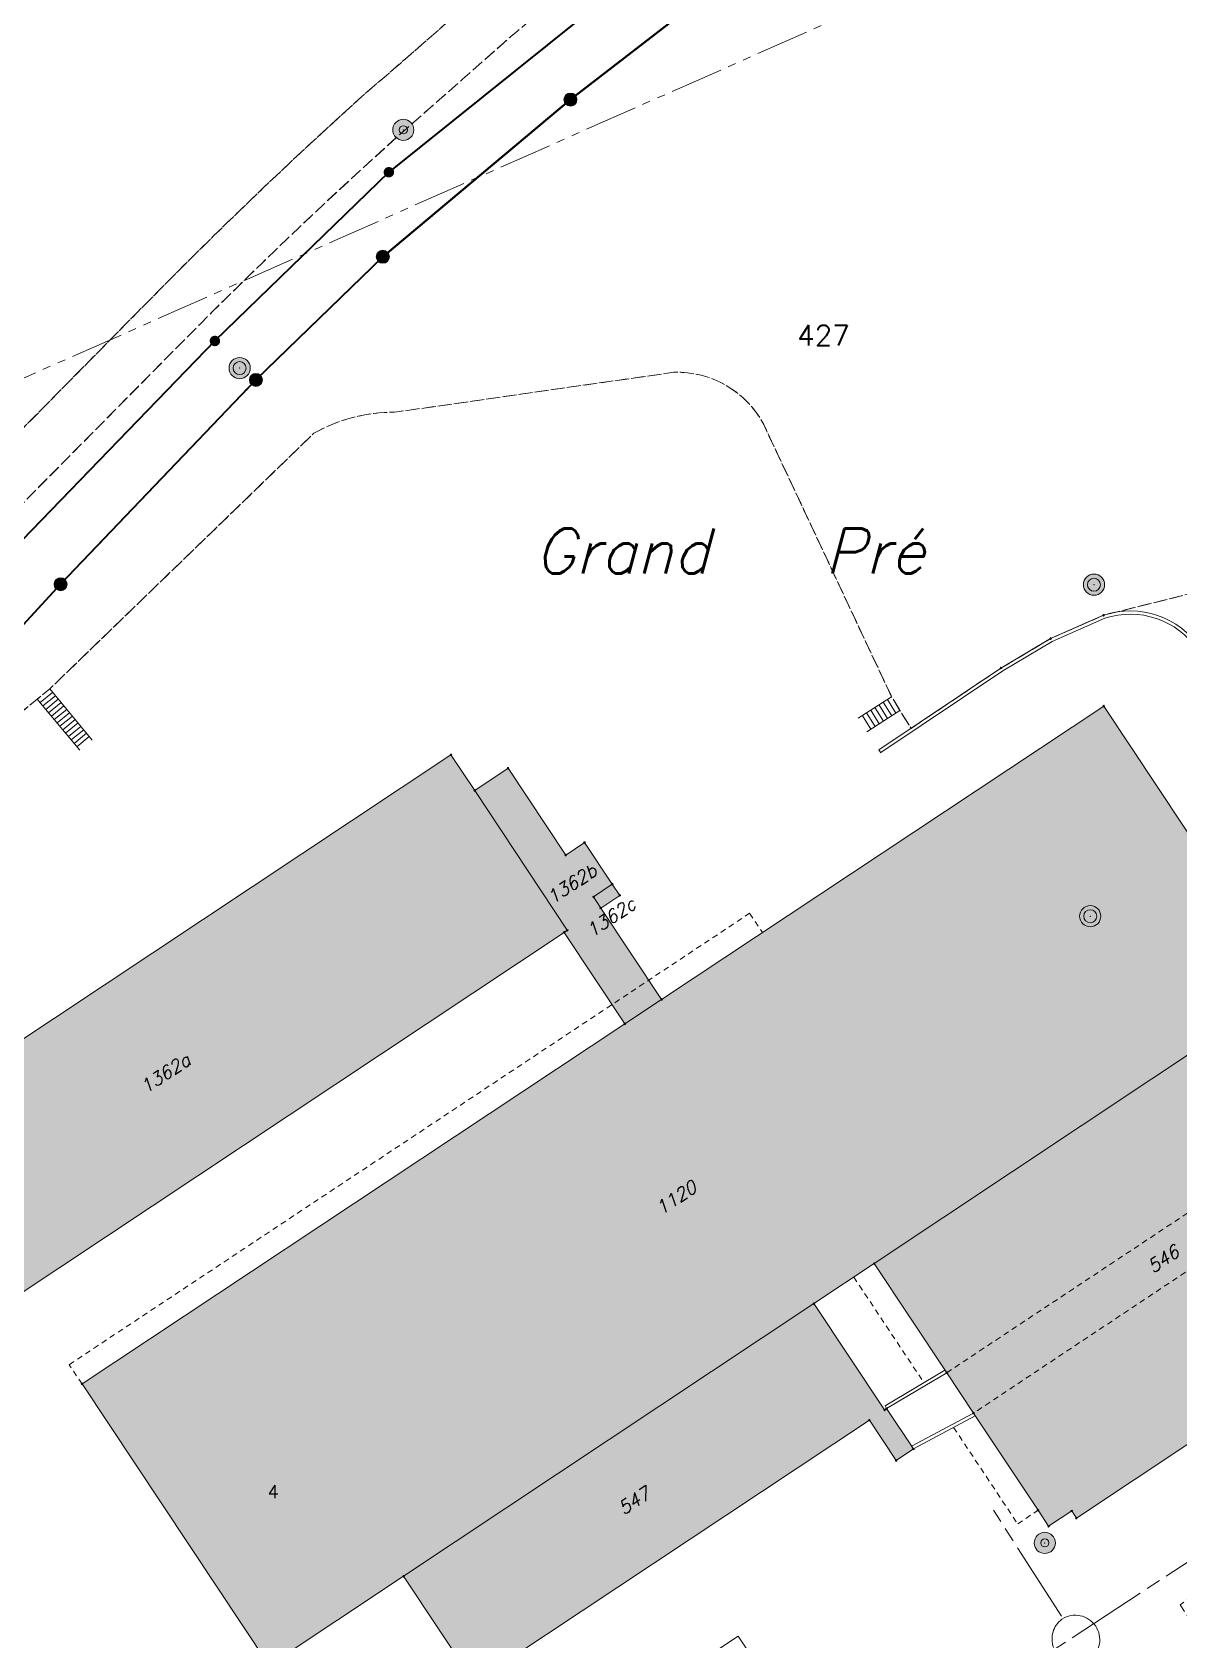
# Model space of a CAD drawing. Header units: metres. Extents: x 2513914 to 2544706, y 1140005 to 1171926.
# Drawn here: x 2515246.6 to 2515387.4, y 1146423.7 to 1146621.1 of the extents above; entities that cross this region are included whole.
import ezdxf
from ezdxf.enums import TextEntityAlignment as Align

# ---------------------------------------------------------------- set-up
doc = ezdxf.new("R2010")
doc.units = ezdxf.units.M
for name, pattern in [('MO_I', [2, 1.5, -0.5]), ('MO_J', [1.2, 0.7, -0.5]), ('MO_L', [13.8, 10, -1, 1.8, -1]), ('MO_M', [11.5, 6.5, -1, 1, -1, 1, -1])]:
    doc.linetypes.add(name, pattern=pattern)
for name, color, linetype, lineweight in [('MO_AD_NO_POLICE', 7, 'Continuous', 20), ('MO_BF', 7, 'Continuous', 40), ('MO_BF_IMMEUBLE', 7, 'Continuous', 40), ('MO_BF_NUMERO', 7, 'Continuous', 40), ('MO_BF_PTS', 7, 'Continuous', 20), ('MO_CS_BAT', 7, 'Continuous', 20), ('MO_CS_BAT_DES', 7, 'Continuous', 20), ('MO_CS_BAT_NUM', 7, 'Continuous', 20), ('MO_CS_PTS', 7, 'Continuous', 20), ('MO_CS_RD_ROUTE', 7, 'MO_I', 20), ('MO_CS_SV_CHAMP', 7, 'MO_I', 20), ('MO_CS_SV_JARDIN', 7, 'MO_I', 20), ('MO_NO_LIEU_DIT', 7, 'Continuous', 40), ('MO_OD_PTS', 7, 'Continuous', 20), ('MO_ODL_BAT_DETAIL', 7, 'MO_J', 20), ('MO_ODL_DIVERS_AV', 7, 'Continuous', 20), ('MO_ODL_ESCALIER', 7, 'Continuous', 20), ('MO_ODL_LIGNEHT', 7, 'MO_M', 20), ('MO_ODL_MUR', 7, 'Continuous', 20), ('MO_ODL_VOIEFERREE', 7, 'MO_L', 20), ('MO_ODS_BATS_DES', 7, 'Continuous', 20), ('MO_ODS_BATS_NUM', 7, 'Continuous', 20), ('MO_ODS_BATSOUT', 7, 'Continuous', 20), ('MO_PFP3', 7, 'Continuous', 20)]:
    doc.layers.add(name, color=color, linetype=linetype, lineweight=lineweight)
for name, color, linetype, lineweight, true_color in [('MO_BF_PTS_CA', 7, 'Continuous', 18, 0xffffff), ('MO_CS_BAT_HACH', 7, 'Continuous', 20, 0xa0a0a0), ('MO_ODS_BATSOUT_HACH', 7, 'Continuous', 20, 0xe1e1e1), ('MO_PFP3_CA', 7, 'Continuous', 18, 0xffffff)]:
    doc.layers.add(name, color=color, linetype=linetype, lineweight=lineweight, true_color=true_color)
doc.styles.get("Standard").update_dxf_attribs({"font": 'simplex.shx'})

# ---------------------------------------------------------------- blocks, each defined once
blk = doc.blocks.new('AD')
at = {"layer": 'MO_AD_NO_POLICE'}
blk.add_attdef('NUMERO', text='', height=0.0016, dxfattribs=at).set_placement((0, 0), align=Align.MIDDLE_CENTER)
blk = doc.blocks.new('B_CS_BAT')
at = {"layer": 'MO_CS_BAT_DES', "oblique": 15, "flags": 1}
blk.add_attdef('DESIGNATION', text='', height=0.0016, dxfattribs=at).set_placement((0.00143, -0.00113), align=Align.MIDDLE_CENTER)
at = {"layer": 'MO_CS_BAT_NUM', "oblique": 15}
blk.add_attdef('NUMERO', text='', height=0.0016, dxfattribs=at).set_placement((0.00143, 0.00088), align=Align.MIDDLE_CENTER)
blk = doc.blocks.new('B_NO_LIEUDIT')
at = {"layer": 'MO_NO_LIEU_DIT', "oblique": 15}
blk.add_attdef('NOM', text='', height=0.0055, dxfattribs=at).set_placement((0, -0.00184), align=Align.BOTTOM_LEFT)
at = {"layer": 'MO_NO_LIEU_DIT', "oblique": 15, "flags": 1}
blk.add_attdef('NOMOBJET_DE', text='', height=0.0018, dxfattribs=at).set_placement((0, -0.00461), align=Align.MIDDLE_CENTER)
blk = doc.blocks.new('B_ODL_BAT')
at = {"layer": 'MO_ODS_BATS_DES', "oblique": 15, "flags": 1}
blk.add_attdef('DESIGNATION', text='', height=0.0016, dxfattribs=at).set_placement((0, -0.00201), align=Align.MIDDLE_CENTER)
at = {"layer": 'MO_ODS_BATS_NUM', "oblique": 15}
blk.add_attdef('NUMERO', text='', height=0.0016, dxfattribs=at).set_placement((0, 0), align=Align.MIDDLE_CENTER)
blk = doc.blocks.new('IMMEUBLE_NUM')
at = {"layer": 'MO_BF_IMMEUBLE', "flags": 1}
blk.add_attdef('IDENTDN', (-0.00003, 0.00289), '', height=0.0025, dxfattribs=at)
at = {"layer": 'MO_BF_NUMERO'}
blk.add_attdef('NUMERO', (-0.00003, -0.00011), '', height=0.0025, dxfattribs=at)
blk = doc.blocks.new('PFP3_BORNE')
at = {"layer": 'MO_PFP3_CA'}
h = blk.add_hatch(color=256, dxfattribs=at)
edge = h.paths.add_edge_path()
edge.add_arc((0, 0), 0.0013, 0, 360)
at = {"layer": 'MO_BF_PTS'}
blk.add_point((0, 0), dxfattribs=at)
at = {"layer": 'MO_PFP3', "linetype": 'Continuous'}
for radius in [0.0013, 0.0008]:
    blk.add_circle((0, 0), radius, dxfattribs=at)
blk = doc.blocks.new('PFP3_CHEVILLE')
at = {"layer": 'MO_PFP3_CA'}
h = blk.add_hatch(color=256, dxfattribs=at)
edge = h.paths.add_edge_path()
edge.add_arc((0, 0), 0.0013, 0, 360)
at = {"layer": 'MO_PFP3', "linetype": 'Continuous'}
for radius in [0.0013, 0.0005]:
    blk.add_circle((0, 0), radius, dxfattribs=at)
blk.add_point((0, 0), dxfattribs=at)
at = {"layer": 'MO_PFP3_CA'}
blk.add_circle((0, 0), 0.0005, dxfattribs=at)
blk = doc.blocks.new('PTS_BF_BORNE')
at = {"layer": 'MO_BF_PTS_CA'}
h = blk.add_hatch(color=256, dxfattribs=at)
edge = h.paths.add_edge_path()
edge.add_arc((0, 0), 0.0008, 0, 360)
at = {"layer": 'MO_BF_PTS', "linetype": 'Continuous'}
blk.add_circle((0, 0), 0.0008, dxfattribs=at)
blk.add_point((0, 0), dxfattribs=at)
blk = doc.blocks.new('PTS_BF_NON_MATE_DEFINI')
at = {"layer": 'MO_BF_PTS_CA'}
h = blk.add_hatch(color=256, dxfattribs=at)
edge = h.paths.add_edge_path()
edge.add_arc((0, 0), 0.00065, 0, 360)
at = {"layer": 'MO_BF_PTS', "linetype": 'Continuous'}
for radius in [0.00015, 0.0001, 0.00005]:
    blk.add_circle((0, 0), radius, dxfattribs=at)
blk.add_point((0, 0), dxfattribs=at)
blk = doc.blocks.new('PTS_CS')
at = {"layer": 'MO_CS_PTS', "linetype": 'Continuous'}
blk.add_circle((0, 0), 0.0001, dxfattribs=at)
at = {"layer": 'MO_CS_PTS'}
blk.add_point((0, 0), dxfattribs=at)
blk = doc.blocks.new('PTS_OD')
at = {"layer": 'MO_OD_PTS', "linetype": 'Continuous'}
blk.add_circle((0, 0), 0.0001, dxfattribs=at)
at = {"layer": 'MO_OD_PTS'}
blk.add_point((0, 0), dxfattribs=at)

msp = doc.modelspace()

# ---------------------------------------------------------------- hatches: boundary and pattern name
at = {"layer": 'MO_CS_BAT_HACH'}
for points in [[(2515323.89, 1146502.35), (2515378.18, 1146538.36), (2515401.05, 1146503.88), (2515349.99, 1146469.92), (2515342.6, 1146465.01), (2515292.21, 1146431.54), (2515275.69, 1146420.57), (2515252.73, 1146455.14), (2515319.37, 1146499.35)], [(2515311.91, 1146510.58), (2515233.12, 1146458.28), (2515218.82, 1146479.81), (2515298.03, 1146532.38), (2515300.94, 1146528.01), (2515312.31, 1146510.84)], [(2515319.37, 1146499.35), (2515311.91, 1146510.58), (2515312.31, 1146510.84), (2515300.94, 1146528.01), (2515305.03, 1146530.74), (2515312.12, 1146520.07), (2515314.43, 1146521.61), (2515317.84, 1146516.51), (2515315.54, 1146514.93), (2515316.42, 1146513.57), (2515323.89, 1146502.35)], [(2515362.19, 1146451.56), (2515370.11, 1146439.63), (2515371.41, 1146437.67), (2515374.24, 1146439.55), (2515374.82, 1146438.67), (2515403.04, 1146457.4), (2515413.46, 1146464.33), (2515426.7, 1146473.11), (2515417.78, 1146486.51), (2515414.13, 1146484.08), (2515413.18, 1146485.46), (2515410, 1146490.4), (2515409.06, 1146491.82), (2515412.7, 1146494.24), (2515405.95, 1146504.42), (2515403.09, 1146502.6), (2515402.56, 1146503.44), (2515401.68, 1146502.88), (2515401.05, 1146503.88), (2515349.99, 1146469.92), (2515358.9, 1146456.52)], [(2515342.6, 1146465.01), (2515351.27, 1146451.95), (2515351.52, 1146452.11), (2515354.81, 1146447.16), (2515352.69, 1146445.75), (2515349.4, 1146450.7), (2515300.89, 1146418.48), (2515292.21, 1146431.54)]]:
    msp.add_hatch(color=256, dxfattribs=at).paths.add_polyline_path(points)
at = {"layer": 'MO_ODS_BATSOUT_HACH'}
msp.add_hatch(color=256, dxfattribs=at).paths.add_polyline_path([(2515315.54, 1146514.93), (2515316.42, 1146513.57), (2515318.76, 1146515.13), (2515317.84, 1146516.51)])

# ---------------------------------------------------------------- linework, layer by layer
at = {"layer": 'MO_BF', "flags": 128}
for points in [[(2515206.78, 1146675.27), (2515353.27, 1146651.11), (2515321.43, 1146628.83), (2515290.4, 1146603.91), (2515269.04, 1146583.19), (2515234.66, 1146547.69)], [(2515321.43, 1146628.83), (2515290.4, 1146603.91), (2515269.04, 1146583.19), (2515234.66, 1146547.69)], [(2515230.8, 1146532.39), (2515250.09, 1146553.32), (2515274.08, 1146578.4), (2515289.66, 1146593.53), (2515312.7, 1146612.83), (2515330.63, 1146626.7)], [(2515330.63, 1146626.7), (2515312.7, 1146612.83), (2515289.66, 1146593.53), (2515274.08, 1146578.4), (2515250.09, 1146553.32), (2515230.8, 1146532.39)]]:
    msp.add_lwpolyline(points, dxfattribs=at)
at = {"layer": 'MO_CS_BAT', "flags": 128}
for points in [[(2515323.89, 1146502.35), (2515378.18, 1146538.36), (2515401.05, 1146503.88), (2515349.99, 1146469.92), (2515342.6, 1146465.01), (2515292.21, 1146431.54), (2515275.69, 1146420.57), (2515252.73, 1146455.14), (2515319.37, 1146499.35)], [(2515311.91, 1146510.58), (2515233.12, 1146458.28), (2515218.82, 1146479.81), (2515298.03, 1146532.38), (2515300.94, 1146528.01), (2515312.31, 1146510.84)], [(2515319.37, 1146499.35), (2515311.91, 1146510.58), (2515312.31, 1146510.84), (2515300.94, 1146528.01), (2515305.03, 1146530.74), (2515312.12, 1146520.07), (2515314.43, 1146521.61), (2515317.84, 1146516.51), (2515315.54, 1146514.93), (2515316.42, 1146513.57), (2515323.89, 1146502.35)], [(2515362.19, 1146451.56), (2515370.11, 1146439.63), (2515371.41, 1146437.67), (2515374.24, 1146439.55), (2515374.82, 1146438.67), (2515403.04, 1146457.4), (2515413.46, 1146464.33), (2515426.7, 1146473.11), (2515417.78, 1146486.51), (2515414.13, 1146484.08), (2515413.18, 1146485.46), (2515410, 1146490.4), (2515409.06, 1146491.82), (2515412.7, 1146494.24), (2515405.95, 1146504.42), (2515403.09, 1146502.6), (2515402.56, 1146503.44), (2515401.68, 1146502.88), (2515401.05, 1146503.88), (2515349.99, 1146469.92), (2515358.9, 1146456.52)], [(2515342.6, 1146465.01), (2515351.27, 1146451.95), (2515351.52, 1146452.11), (2515354.81, 1146447.16), (2515352.69, 1146445.75), (2515349.4, 1146450.7), (2515300.89, 1146418.48), (2515292.21, 1146431.54)]]:
    msp.add_lwpolyline(points, close=True, dxfattribs=at)
at = {"layer": 'MO_CS_RD_ROUTE', "flags": 128}
for points in [[(2515312.38, 1146657.85, 0.005108), (2515217.86, 1146618.39, 0.004601), (2515177.19, 1146600.62, 0.002663), (2515136.71, 1146582.41, 0.00308), (2515102.82, 1146566.76, 0.004973), (2515095.98, 1146563.55), (2515083.74, 1146557.72, -0.000222), (2515069.15, 1146550.63, 0.007637), (2514994.94, 1146512.86), (2514996.17, 1146525.24, -0.007412), (2515063.6, 1146559.55, 0.001297), (2515077.88, 1146566.49), (2515090.1, 1146572.33), (2515098.2, 1146576.15, -0.002132), (2515133.06, 1146592.25, 0.001288), (2515173.61, 1146610.45, -0.003223), (2515214.34, 1146628.24, -0.004479), (2515292.31, 1146661.16)], [(2515183.87, 1146413.99), (2515186.21, 1146410.45), (2515194.56, 1146410.82), (2515185.76, 1146423.99), (2515179.04, 1146434.02), (2515173.23, 1146443.57), (2515169.46, 1146451.39, -0.111096), (2515166.53, 1146470.66, -0.041744), (2515167.48, 1146476.25, -0.092018), (2515172.1, 1146486.96, 0.001658), (2515175.79, 1146491.73), (2515192.53, 1146508.95), (2515200.52, 1146516.98), (2515232.58, 1146550.24), (2515267.3, 1146585.35, -0.013154), (2515291.8, 1146608.59, 0.001643), (2515305.37, 1146620.56, -0.000198), (2515319.28, 1146632.12, -0.01582), (2515346.45, 1146652.23), (2515337.11, 1146653.77, 0.01846), (2515315.62, 1146637.56, -0.022529), (2515301.39, 1146625.73, -0.006437), (2515287.47, 1146613.54, 0.014095), (2515262.91, 1146590.14), (2515228, 1146554.76), (2515184.66, 1146510.4), (2515174.41, 1146499.84, -0.069223), (2515164.15, 1146491.61, -0.094619), (2515158.59, 1146489.16, -0.071769), (2515152.75, 1146488.11, -0.21396), (2515142.79, 1146490.73), (2515127.03, 1146514.14), (2515119.63, 1146525.25), (2515099.91, 1146554.71), (2515090.92, 1146550.03), (2515099.32, 1146537.46, -0.064429), (2515094.77, 1146530.25, -0.033094), (2515091.27, 1146526.8, -0.082328), (2515085.63, 1146523.43, 0.002596), (2515079.54, 1146520.94), (2515066.16, 1146516.38), (2514992.71, 1146490.44), (2514991.97, 1146482.97), (2515044.05, 1146501.56), (2515056.6, 1146505.92), (2515060.97, 1146507.43), (2515085.53, 1146516.01, -0.10709), (2515088.48, 1146516.63, -0.099005), (2515097.51, 1146516.78, -0.060303), (2515102.65, 1146515.55, -0.072468), (2515114.15, 1146509.82, -0.062236), (2515122.89, 1146501.56), (2515128.86, 1146493.45), (2515161.58, 1146446.35), (2515163.86, 1146443.07)]]:
    msp.add_lwpolyline(points, format="xyb", close=True, dxfattribs=at)
msp.add_lwpolyline([(2515363.24, 1146649.47), (2515330.63, 1146626.7), (2515312.7, 1146612.83), (2515289.66, 1146593.53), (2515274.08, 1146578.4), (2515250.09, 1146553.32), (2515230.8, 1146532.39), (2515193.26, 1146490.02), (2515187.54, 1146481.53), (2515183.95, 1146471.95), (2515183.82, 1146461.77), (2515185.81, 1146454.44), (2515203.67, 1146424.85), (2515197.22, 1146418.52), (2515196.49, 1146410.9), (2515190.15, 1146420.39), (2515188.48, 1146422.88), (2515180.68, 1146434.51), (2515184.01, 1146436.85), (2515181.71, 1146440.08), (2515179.4, 1146438.62), (2515173.48, 1146451.33), (2515171.33, 1146461.07), (2515172.09, 1146470.99), (2515173.66, 1146478.35), (2515180.53, 1146488.73), (2515196.29, 1146505.82), (2515234.66, 1146547.69), (2515269.04, 1146583.19), (2515290.4, 1146603.91), (2515321.43, 1146628.83), (2515353.27, 1146651.11)], close=True, dxfattribs=at)
at = {"layer": 'MO_CS_SV_CHAMP', "flags": 128}
for points in [[(2515436.68, 1146678.91), (2515427.92, 1146680.89), (2515418.98, 1146679.8), (2515385.14, 1146663.19), (2515363.24, 1146649.47), (2515330.63, 1146626.7), (2515312.7, 1146612.83), (2515289.66, 1146593.53), (2515274.08, 1146578.4), (2515250.09, 1146553.32), (2515230.8, 1146532.39), (2515193.26, 1146490.02), (2515187.54, 1146481.53), (2515197.92, 1146493.83), (2515231.08, 1146526.04), (2515247.23, 1146539.21), (2515248.77, 1146540.47), (2515281.2, 1146571.86, -0.130553), (2515291.11, 1146574.44), (2515325.37, 1146579.34, -0.288958), (2515336.43, 1146572.93), (2515352.12, 1146539.52), (2515353.16, 1146537.84), (2515354.52, 1146535.63), (2515365.56, 1146543.03), (2515371.66, 1146546.66), (2515378.16, 1146549.52), (2515408.03, 1146556.96), (2515439.13, 1146564.38), (2515458.77, 1146569.1), (2515461.78, 1146567.8), (2515463.48, 1146565.06), (2515463.51, 1146567.95), (2515463.29, 1146576.25), (2515462.72, 1146618.3), (2515459.97, 1146631.81), (2515448.33, 1146665.14), (2515443.57, 1146673.08)], [(2515337.11, 1146653.77, 0.01846), (2515315.62, 1146637.56, -0.022529), (2515301.39, 1146625.73, -0.006437), (2515287.47, 1146613.54, 0.014095), (2515262.91, 1146590.14), (2515228, 1146554.76), (2515184.66, 1146510.4), (2515174.41, 1146499.84, -0.069223), (2515164.15, 1146491.61, -0.094619), (2515158.59, 1146489.16, -0.071769), (2515152.75, 1146488.11), (2515152.59, 1146489.77, -0.219528), (2515144.2, 1146491.65), (2515128.42, 1146515.07), (2515128.76, 1146515.41), (2515128.21, 1146517.11, -0.322633), (2515128.51, 1146519.31), (2515128.96, 1146519.42), (2515142.43, 1146503.39), (2515176.44, 1146507.9), (2515241.06, 1146574.36), (2515220.79, 1146611.04), (2515121.51, 1146568.15), (2515106.52, 1146561.64), (2515104.15, 1146560.66), (2515121.75, 1146527.99), (2515121.86, 1146527.86, -0.192825), (2515121, 1146526.13), (2515101.39, 1146555.48), (2515099.91, 1146554.71), (2515090.92, 1146550.03), (2515089.41, 1146549.24), (2515097.41, 1146537.34, -0.048983), (2515093.5, 1146531.25), (2515094.77, 1146530.25, -0.033094), (2515091.27, 1146526.8, -0.082328), (2515085.63, 1146523.43, 0.002596), (2515079.54, 1146520.94), (2515066.16, 1146516.38), (2514992.71, 1146490.44), (2514994.94, 1146512.86, -0.007637), (2515069.15, 1146550.63, 0.000222), (2515083.74, 1146557.72), (2515095.98, 1146563.55, -0.004973), (2515102.82, 1146566.76, -0.00308), (2515136.71, 1146582.41, -0.002663), (2515177.19, 1146600.62, -0.004601), (2515217.86, 1146618.39, -0.005108), (2515312.38, 1146657.85)], [(2515181.71, 1146440.08), (2515179.4, 1146438.62), (2515173.48, 1146451.33), (2515171.33, 1146461.07), (2515172.09, 1146470.99), (2515173.66, 1146478.35), (2515180.53, 1146488.73), (2515196.29, 1146505.82), (2515234.66, 1146547.69), (2515269.04, 1146583.19), (2515290.4, 1146603.91), (2515321.43, 1146628.83), (2515353.27, 1146651.11), (2515346.45, 1146652.23, 0.01582), (2515319.28, 1146632.12, 0.000198), (2515305.37, 1146620.56, -0.001643), (2515291.8, 1146608.59, 0.013154), (2515267.3, 1146585.35), (2515232.58, 1146550.24), (2515200.52, 1146516.98), (2515192.53, 1146508.95), (2515175.79, 1146491.73, -0.001658), (2515172.1, 1146486.96, 0.092018), (2515167.48, 1146476.25, 0.041744), (2515166.53, 1146470.66), (2515168.34, 1146470.56, 0.115002), (2515171.01, 1146452.02), (2515174.82, 1146444.35), (2515180.68, 1146434.51), (2515184.01, 1146436.85)]]:
    msp.add_lwpolyline(points, format="xyb", close=True, dxfattribs=at)
at = {"layer": 'MO_CS_SV_JARDIN', "flags": 128}
msp.add_lwpolyline([(2515187.54, 1146481.53), (2515197.92, 1146493.83), (2515231.08, 1146526.04), (2515247.23, 1146539.21), (2515248.77, 1146540.47), (2515281.2, 1146571.86, -0.130553), (2515291.11, 1146574.44), (2515325.37, 1146579.34, -0.288958), (2515336.43, 1146572.93), (2515352.12, 1146539.52), (2515353.16, 1146537.84), (2515354.52, 1146535.63), (2515365.56, 1146543.03), (2515371.66, 1146546.66), (2515378.16, 1146549.52), (2515408.03, 1146556.96), (2515439.13, 1146564.38), (2515458.77, 1146569.1), (2515461.78, 1146567.8), (2515463.48, 1146565.06), (2515463.28, 1146543.17), (2515458.77, 1146537.18), (2515450.78, 1146532.34), (2515425.09, 1146516.53), (2515424.46, 1146516.08), (2515411.38, 1146509.1), (2515412.78, 1146501.07), (2515428.15, 1146470.31), (2515432.09, 1146458.66), (2515387.57, 1146428.04), (2515395.6, 1146415.51), (2515393.95, 1146414.46), (2515404.77, 1146397.59), (2515406.41, 1146398.64), (2515406.66, 1146398.26), (2515345.71, 1146358.89), (2515314.05, 1146338.69), (2515305.16, 1146352.06), (2515295.74, 1146366.25), (2515293.86, 1146364.92), (2515294.2, 1146364.53), (2515278.77, 1146353.54), (2515260.41, 1146340.77), (2515261.76, 1146338.7), (2515262.99, 1146339.52), (2515266.21, 1146334.68), (2515265.89, 1146332.49), (2515261.22, 1146329.3), (2515261.04, 1146329.11), (2515252.81, 1146335.99), (2515244.74, 1146343.3), (2515237.32, 1146351.26), (2515222.78, 1146371.65), (2515196.49, 1146410.9), (2515197.22, 1146418.52), (2515203.67, 1146424.85), (2515185.81, 1146454.44), (2515183.82, 1146461.77), (2515183.95, 1146471.95)], format="xyb", close=True, dxfattribs=at)
at = {"layer": 'MO_ODL_BAT_DETAIL'}
for points in [[(2515252.73, 1146455.14), (2515251.15, 1146457.51), (2515334.7, 1146512.93), (2515336.28, 1146510.56)], [(2515358.9, 1146456.52), (2515410, 1146490.4)], [(2515413.18, 1146485.46), (2515362.19, 1146451.56)], [(2515347.49, 1146468.26), (2515356.09, 1146455.31)], [(2515359.75, 1146449.8), (2515367.61, 1146437.97), (2515370.11, 1146439.63)]]:
    msp.add_lwpolyline(points, dxfattribs=at)
at = {"layer": 'MO_ODL_DIVERS_AV'}
msp.add_lwpolyline([(2515293.46, 1146397.84), (2515333.31, 1146424.18), (2515339.4, 1146414.97), (2515299.54, 1146388.63), (2515293.46, 1146397.84)], dxfattribs=at)
at = {"layer": 'MO_ODL_ESCALIER'}
for points in [[(2515247.23, 1146539.21), (2515252.45, 1146532.96)], [(2515247.58, 1146538.79), (2515249.12, 1146540.05)], [(2515247.93, 1146538.38), (2515249.46, 1146539.64)], [(2515248.27, 1146537.96), (2515249.81, 1146539.22)], [(2515248.62, 1146537.54), (2515250.16, 1146538.8)], [(2515253.97, 1146534.2), (2515248.77, 1146540.47)], [(2515348.02, 1146536.9), (2515352.12, 1146539.52)], [(2515352.14, 1146537.18), (2515351.09, 1146538.86)], [(2515352.65, 1146537.51), (2515351.61, 1146539.19)], [(2515248.97, 1146537.13), (2515250.5, 1146538.38)], [(2515249.32, 1146536.71), (2515250.85, 1146537.96)], [(2515249.67, 1146536.29), (2515251.2, 1146537.54)], [(2515250.01, 1146535.88), (2515251.54, 1146537.13)], [(2515349.59, 1146535.53), (2515348.53, 1146537.23)], [(2515350.1, 1146535.86), (2515349.04, 1146537.55)], [(2515353.16, 1146537.84), (2515349.08, 1146535.2)], [(2515350.61, 1146536.19), (2515349.56, 1146537.88)], [(2515351.12, 1146536.52), (2515350.07, 1146538.21)], [(2515351.63, 1146536.85), (2515350.58, 1146538.54)], [(2515250.36, 1146535.46), (2515251.89, 1146536.71)], [(2515250.71, 1146535.04), (2515252.24, 1146536.29)], [(2515251.06, 1146534.63), (2515252.58, 1146535.87)], [(2515251.41, 1146534.21), (2515252.93, 1146535.46)], [(2515251.75, 1146533.79), (2515253.28, 1146535.04)], [(2515252.1, 1146533.38), (2515253.62, 1146534.62)]]:
    msp.add_lwpolyline(points, dxfattribs=at)
at = {"layer": 'MO_ODL_LIGNEHT'}
msp.add_lwpolyline([(2515446.86, 1146667.58), (2515182.96, 1146550.98), (2514994.47, 1146463.15)], dxfattribs=at)
at = {"layer": 'MO_ODL_MUR'}
for points in [[(2515350.79, 1146532.64), (2515350.56, 1146532.98), (2515365.56, 1146543.03), (2515371.66, 1146546.66), (2515378.16, 1146549.52)], [(2515378.3, 1146549.15), (2515371.84, 1146546.3), (2515365.77, 1146542.69), (2515350.79, 1146532.65)], [(2515351.52, 1146452.11), (2515351.32, 1146452.45), (2515358.68, 1146456.85), (2515358.9, 1146456.52)], [(2515358.9, 1146456.52), (2515351.52, 1146452.11)], [(2515354.81, 1146447.16), (2515354.59, 1146447.5), (2515362.19, 1146451.56), (2515362.41, 1146451.23)], [(2515362.41, 1146451.23), (2515354.81, 1146447.16)]]:
    msp.add_lwpolyline(points, dxfattribs=at)
for points in [[(2515390.04, 1146545.45, 0.337547), (2515378.16, 1146549.52)], [(2515389.7, 1146545.24, 0.336814), (2515378.3, 1146549.15)]]:
    msp.add_lwpolyline(points, format="xyb", dxfattribs=at)
at = {"layer": 'MO_ODL_VOIEFERREE'}
for points in [[(2515417.28, 1146452.18), (2515249.86, 1146342.3)], [(2515373, 1146426.63), (2515364.65, 1146439.63)]]:
    msp.add_lwpolyline(points, dxfattribs=at)
for points in [[(2515377.2, 1146425.4, 0.413513), (2515373.05, 1146426.26)], [(2515373.05, 1146426.26, 0.336869), (2515372.02, 1146422.78)], [(2515376.47, 1146421.34, 0.398483), (2515377.2, 1146425.4)]]:
    msp.add_lwpolyline(points, format="xyb", dxfattribs=at)
at = {"layer": 'MO_ODS_BATSOUT'}
msp.add_lwpolyline([(2515315.54, 1146514.93), (2515316.42, 1146513.57), (2515318.76, 1146515.13), (2515317.84, 1146516.51), (2515315.54, 1146514.93)], close=True, dxfattribs=at)

# ---------------------------------------------------------------- block references
at = {"layer": 'MO_AD_NO_POLICE', "xscale": 1000, "yscale": 1000, "zscale": 1000}
msp.add_blockref('AD', (2515276.2, 1146441.93), dxfattribs=at).add_auto_attribs({'NUMERO': '4'})
at = {"layer": 'MO_BF_IMMEUBLE'}
ref = msp.add_blockref('IMMEUBLE_NUM', (2515340.58, 1146582.74), dxfattribs=dict(at, xscale=1000, yscale=1000, zscale=1000))
ref.add_attrib('NUMERO', '427', (2515340.55, 1146582.63), dxfattribs={"layer": 'MO_BF_NUMERO', "height": 2.5})
at = {"layer": 'MO_BF_PTS', "xscale": 1000, "yscale": 1000, "zscale": 1000}
for name, p in [('PTS_BF_BORNE', (2515312.7, 1146612.83)), ('PTS_BF_NON_MATE_DEFINI', (2515290.4, 1146603.91)), ('PTS_BF_BORNE', (2515289.66, 1146593.53)), ('PTS_BF_NON_MATE_DEFINI', (2515269.04, 1146583.19)), ('PTS_BF_BORNE', (2515274.08, 1146578.4)), ('PTS_BF_BORNE', (2515250.09, 1146553.32))]:
    msp.add_blockref(name, p, dxfattribs=at)
at = {"layer": 'MO_CS_BAT_NUM', "xscale": 1000, "yscale": 1000, "zscale": 1000}
for p, rotation, values in [((2515312.15, 1146515.02), 33.56999999999999, {'NUMERO': '1362b'}), ((2515262.23, 1146491.77), 33.39, {'NUMERO': '1362a'}), ((2515324.95, 1146476.49), 33.56999999999999, {'NUMERO': '1120'}), ((2515384.78, 1146468.94), 33.66, {'NUMERO': '546'}), ((2515319.79, 1146439.27), 33.56999999999999, {'NUMERO': '547'})]:
    msp.add_blockref('B_CS_BAT', p, dxfattribs=dict(at, rotation=rotation)).add_auto_attribs(values)
at = {"layer": 'MO_CS_PTS', "xscale": 1000, "yscale": 1000, "zscale": 1000}
for p in [(2515378.16, 1146549.52), (2515371.66, 1146546.66), (2515365.56, 1146543.03), (2515378.18, 1146538.36), (2515298.03, 1146532.38), (2515305.03, 1146530.74), (2515300.94, 1146528.01), (2515314.43, 1146521.61), (2515312.12, 1146520.07), (2515317.84, 1146516.51), (2515315.54, 1146514.93), (2515316.42, 1146513.57), (2515311.91, 1146510.58), (2515312.31, 1146510.84), (2515323.89, 1146502.35), (2515319.37, 1146499.35), (2515349.99, 1146469.92), (2515342.6, 1146465.01), (2515358.9, 1146456.52), (2515252.73, 1146455.14), (2515351.27, 1146451.95), (2515351.52, 1146452.11), (2515349.4, 1146450.7), (2515362.19, 1146451.56), (2515354.81, 1146447.16), (2515352.69, 1146445.75), (2515370.11, 1146439.63), (2515374.24, 1146439.55), (2515374.82, 1146438.67), (2515371.41, 1146437.67), (2515292.21, 1146431.54)]:
    msp.add_blockref('PTS_CS', p, dxfattribs=at)
at = {"layer": 'MO_NO_LIEU_DIT', "xscale": 1000, "yscale": 1000, "zscale": 1000}
msp.add_blockref('B_NO_LIEUDIT', (2515308.33, 1146554.84), dxfattribs=at).add_auto_attribs({'NOM': 'Grand   Pré'})
at = {"layer": 'MO_OD_PTS', "xscale": 1000, "yscale": 1000, "zscale": 1000}
msp.add_blockref('PTS_OD', (2515318.76, 1146515.13), dxfattribs=at)
at = {"layer": 'MO_ODS_BATS_NUM', "xscale": 1000, "yscale": 1000, "zscale": 1000, "rotation": 33.74999999999999}
msp.add_blockref('B_ODL_BAT', (2515317.67, 1146512.45), dxfattribs=at).add_auto_attribs({'NUMERO': '1362c'})
at = {"layer": 'MO_PFP3', "xscale": 1000, "yscale": 1000, "zscale": 1000}
for name, p in [('PFP3_CHEVILLE', (2515292.17, 1146609.11)), ('PFP3_BORNE', (2515272.08, 1146579.86)), ('PFP3_BORNE', (2515376.98, 1146553.27)), ('PFP3_BORNE', (2515376.52, 1146512.57)), ('PFP3_CHEVILLE', (2515370.94, 1146435.63))]:
    msp.add_blockref(name, p, dxfattribs=at)

doc.saveas('drawing.dxf')
